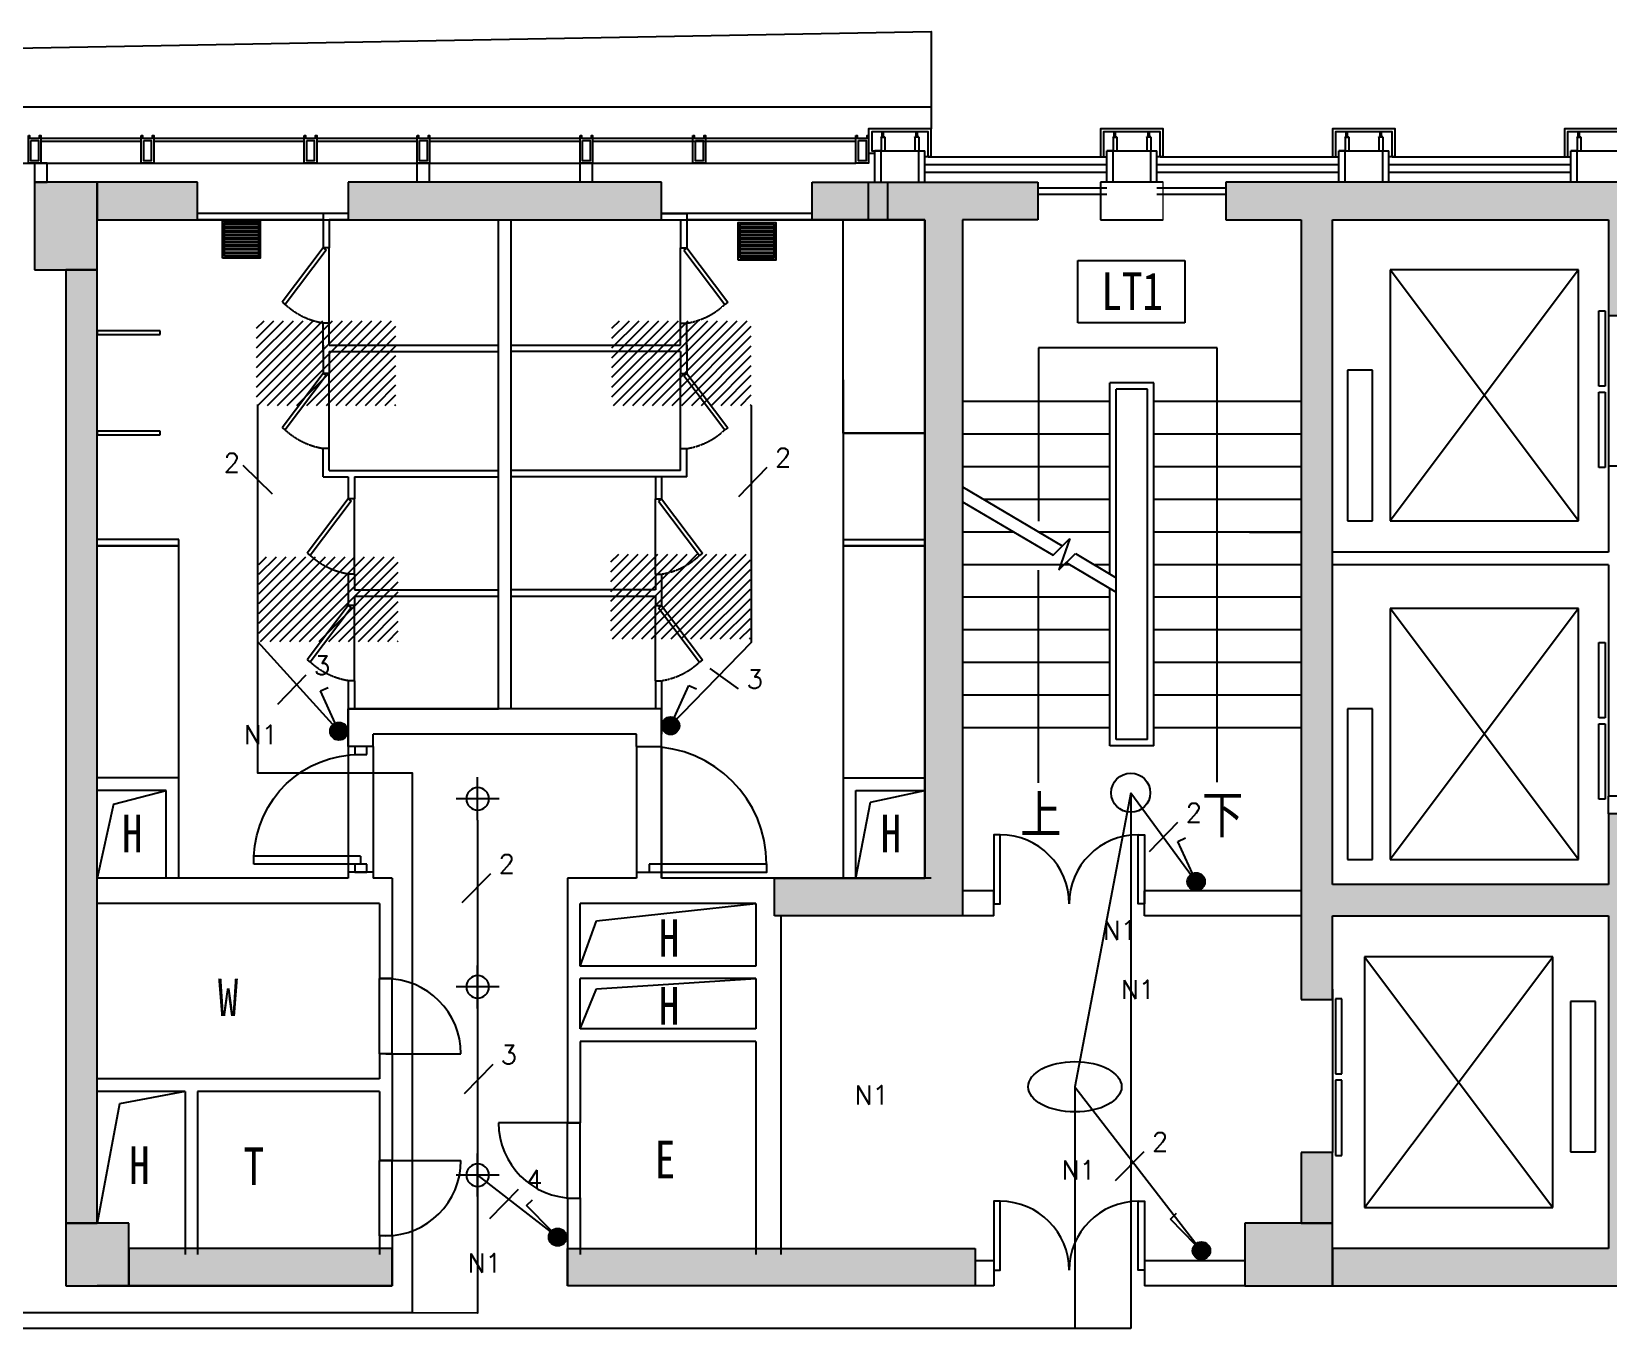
# Model space of a CAD drawing. Header units: inches. Extents: x 10 to 166961, y -47 to 131592.
# Drawn here: x 29026 to 41601, y 34776 to 45114 of the extents above; entities that cross this region are included whole.
import ezdxf

# ---------------------------------------------------------------- set-up
doc = ezdxf.new("R2010")
doc.units = ezdxf.units.IN
doc.header["$MEASUREMENT"] = 0
doc.linetypes.add('DASH', pattern=[0.35, 0.25, -0.1])
for name, color, linetype in [('3', 3, 'Continuous'), ('3look0.15', 5, 'Continuous'), ('4', 4, 'Continuous'), ('8', 8, 'Continuous'), ('C-01 天花造型', 4, 'Continuous'), ('C-02 天花灯具', 4, 'Continuous'), ('D-电气标号', 7, 'Continuous'), ('hatch', 8, 'Continuous'), ('METAL', 7, 'Continuous'), ('PUB_DIM', 3, 'Continuous'), ('Shearwall', 7, 'Continuous'), ('shearwall-bh', 253, 'Continuous'), ('stair', 2, 'Continuous'), ('text', 7, 'Continuous'), ('wall', 2, 'Continuous'), ('windows', 4, 'Continuous'), ('z', 2, 'Continuous'), ('ZT-开关线路图', 2, 'Continuous'), ('修改', 1, 'Continuous'), ('厨具、洁具', 9, 'Continuous'), ('尺寸3', 31, 'Continuous'), ('立面墙体', 4, 'Continuous')]:
    doc.layers.add(name, color=color, linetype=linetype)
doc.styles.add('F', font='')
doc.styles.get("Standard").update_dxf_attribs({"font": 'txt', "bigfont": 'gbcbig.shx'})
doc.styles.get('F').set_extended_font_data('SimHei')

# ---------------------------------------------------------------- blocks, each defined once
blk = doc.blocks.new('Metal')
at = {"layer": 'METAL', "color": 4}
for points in [[(-50, 20), (-40, 20), (-40, 0), (40, 0), (40, 20), (50, 20), (50, -200), (-50, -200)], [(-30, -20), (30, -20), (30, -180), (-30, -180)]]:
    blk.add_lwpolyline(points, close=True, dxfattribs=at)
blk = doc.blocks.new('A$C260D6B89')
at = {"layer": 'C-02 天花灯具', "ltscale": 100}
h = blk.add_hatch(dxfattribs=at)
h.set_pattern_fill('ANSI32', color=250, scale=1.221943, angle=-45, style=0)
h.set_pattern_definition([(360, (0.2444, -0.2444), (2e-16, 0.45823), []), (360, (0.39713, -0.39713), (2e-16, 0.45823), [])])
h.paths.add_polyline_path([(4.56, -4.56), (4.56, -0.24), (0.24, -0.24), (0.24, -4.56)])
blk.add_lwpolyline([(4.8, 0), (4.8, -4.8), (0, -4.8), (0, 0)], close=True, dxfattribs=at)
at = {"layer": 'C-02 天花灯具', "color": 251, "ltscale": 100}
blk.add_lwpolyline([(4.56, -0.24), (4.56, -4.56), (0.24, -4.56), (0.24, -0.24)], close=True, dxfattribs=at)
blk = doc.blocks.new('A$C70416A3F')
at = {"layer": 'ZT-开关线路图', "color": 4}
for p, q in [((-1.895, 2.067), (-1.577, 2.385)), ((-0.566, 0.737), (-1.895, 2.067))]:
    blk.add_line(p, q, dxfattribs=at)
blk.add_circle((-0.234, 0.406), 0.469, dxfattribs=at)
for points in [[(-0.469, 0), (-0.469, 0.812), (-0.234, -0.063), (-0.234, 0.875)], [(0, 0), (0, 0.812), (-0.234, -0.063), (-0.234, 0.875)], [(-0.703, 0.406), (-0.703, 0.406), (-0.64, 0.172), (-0.64, 0.64)], [(-0.64, 0.172), (-0.64, 0.64), (-0.469, 0), (-0.469, 0.812)], [(0.172, 0.172), (0.172, 0.64), (0, 0), (0, 0.812)], [(0.234, 0.406), (0.234, 0.406), (0.172, 0.172), (0.172, 0.64)]]:
    blk.add_solid(points, dxfattribs=at)

msp = doc.modelspace()

# ---------------------------------------------------------------- hatches: boundary and pattern name
h = msp.add_hatch()
h.set_pattern_fill('ANSI31', color=256, scale=442.108838, style=0)
h.set_pattern_definition([(45, (16612.33, 19631.375), (-39.07727, 39.07727), [])])
h.paths.add_polyline_path([(31931, 42134), (31931, 42809), (30820, 42809), (30820, 42134)])
h = msp.add_hatch()
h.set_pattern_fill('ANSI31', color=256, scale=442.108838, style=0)
h.set_pattern_definition([(45, (19447.83, 19631.375), (-39.07727, 39.07727), [])])
h.paths.add_polyline_path([(34766, 42134), (34766, 42809), (33655, 42809), (33655, 42134)])
h = msp.add_hatch()
h.set_pattern_fill('ANSI31', color=256, scale=442.108838, style=0)
h.set_pattern_definition([(45, (16632.33, 17748.875), (-39.07727, 39.07727), [])])
h.paths.add_polyline_path([(31951, 40252), (31951, 40927), (30840, 40927), (30840, 40252)])
h = msp.add_hatch()
h.set_pattern_fill('ANSI31', color=256, scale=442.108838, style=0)
h.set_pattern_definition([(45, (19440.095, 17768.875), (-39.07727, 39.07727), [])])
h.paths.add_polyline_path([(34759, 40272), (34759, 40947), (33647, 40947), (33647, 40272)])
at = {"layer": 'shearwall-bh'}
for points in [[(29051, 43214), (29551, 43214), (29551, 43914), (29051, 43914)], [(39401, 35114), (39401, 35614), (38701, 35614), (38701, 35114)]]:
    msp.add_hatch(color=252, dxfattribs=at).paths.add_polyline_path(points)
at = {"layer": 'shearwall-bh', "linetype": 'Continuous'}
for points in [[(29551, 43614), (30351, 43614), (30351, 43914), (29551, 43914)], [(31551, 43614), (34051, 43614), (34051, 43914), (31551, 43914)], [(37051, 43914), (37051, 43614), (36451, 43614), (36451, 38064), (34951, 38064), (34951, 38364), (36151, 38364), (36151, 43614), (35251, 43613), (35251, 43914)], [(39401, 35114), (41851, 35114), (41851, 38879), (41601, 38879), (41601, 38314), (39401, 38314), (39401, 43614), (41601, 43614), (41601, 42849), (41851, 42849), (41851, 43914), (38551, 43914), (38551, 43614), (39151, 43614), (39151, 37399), (39401, 37399), (39401, 38064), (41601, 38064), (41601, 35414), (39401, 35414)], [(29301, 35614), (29551, 35614), (29551, 43214), (29301, 43214)], [(39151, 35614), (39401, 35614), (39401, 36179), (39151, 36179)], [(29301, 35114), (29801, 35114), (29801, 35614), (29301, 35614)], [(29801, 35114), (31901, 35114), (31901, 35414), (29801, 35414)], [(36551, 35114), (33301, 35114), (33301, 35414), (36551, 35414)]]:
    msp.add_hatch(color=252, dxfattribs=at).paths.add_polyline_path(points)

# ---------------------------------------------------------------- linework, layer by layer
at = {"color": 252}
for p, q in [((29551, 38364), (29551, 43614)), ((29551, 43614), (36151, 43614)), ((36151, 43614), (36151, 38364)), ((34051, 39714), (31551, 39714)), ((31551, 39714), (31551, 38364)), ((34051, 38364), (34051, 39714)), ((31551, 38364), (29551, 38364)), ((36151, 38364), (34051, 38364))]:
    msp.add_line(p, q, dxfattribs=at)
at = {"color": 0, "linetype": 'ByBlock'}
for p, q in [((29551, 42934), (29551, 43294)), ((29551, 42134), (29551, 42494)), ((29551, 41334), (29551, 41694))]:
    msp.add_line(p, q, dxfattribs=at)
at = {"color": 2}
for p, q in [((30828, 42140), (30828, 40252)), ((34764, 42134), (34764, 40243)), ((30828, 40252), (31477, 39536)), ((34764, 40243), (34122, 39581)), ((37792, 39046), (37347, 36702)), ((37792, 39046), (38313, 38337)), ((32584, 38827), (32584, 35998)), ((37347, 36702), (38355, 35395)), ((32584, 35998), (33221, 35503))]:
    msp.add_line(p, q, dxfattribs=at)
at = {"color": 3}
for p, q in [((32584, 38827), (32584, 39170)), ((32755, 38998), (32413, 38998)), ((32584, 37327), (32584, 37669)), ((32755, 37498), (32413, 37498)), ((32584, 35827), (32584, 36170)), ((32755, 35998), (32413, 35998))]:
    msp.add_line(p, q, dxfattribs=at)
at = {"color": 114, "true_color": 0x139b48}
for p, q in [((37792, 39046), (37792, 34776)), ((37347, 36702), (37347, 34776)), ((37792, 34776), (13334, 34776))]:
    msp.add_line(p, q, dxfattribs=at)
for points in [[(30828, 40252), (30828, 39204), (32062, 39204), (32062, 34900), (13426, 34900), (13426, 35836), (12518, 35847)], [(32584, 35998), (32584, 34898), (13426, 34900), (13426, 35836), (12518, 35847)]]:
    msp.add_lwpolyline(points, dxfattribs=at)
at = {"color": 2}
msp.add_circle((37792, 39046), 156, dxfattribs=at)
at = {"color": 4, "extrusion": (0, 0, -1)}
for centre in [(32584, 38998), (32584, 37498), (32584, 35998)]:
    msp.add_ellipse(centre, major_axis=(-63.6, 63.6), ratio=1, start_param=3.926991, end_param=10.210176, dxfattribs=at)
at = {"color": 1}
msp.add_ellipse((37347, 36702), major_axis=(372, 0), ratio=0.539998, dxfattribs=at)
at = {"layer": '3', "color": 1, "linetype": 'ByBlock'}
for p, q in [((35801, 44274), (35831, 44274)), ((35801, 44273), (35801, 44274)), ((35801, 44273), (35801, 44164)), ((35801, 44273), (35831, 44273)), ((35811, 44274), (35811, 44314)), ((35821, 44274), (35821, 44314)), ((35831, 44273), (35831, 44274)), ((35831, 44273), (35831, 44164)), ((36071, 44273), (36071, 44274)), ((36101, 44274), (36071, 44274)), ((36071, 44273), (36071, 44164)), ((36101, 44273), (36071, 44273)), ((36081, 44274), (36081, 44314)), ((36091, 44274), (36091, 44314)), ((36101, 44273), (36101, 44274)), ((36101, 44273), (36101, 44164)), ((37651, 44274), (37681, 44274)), ((37651, 44273), (37651, 44274)), ((37651, 44273), (37651, 44164)), ((37651, 44273), (37681, 44273)), ((37661, 44274), (37661, 44314)), ((37671, 44274), (37671, 44314)), ((37681, 44273), (37681, 44274)), ((37681, 44273), (37681, 44164)), ((37921, 44273), (37921, 44274)), ((37951, 44274), (37921, 44274)), ((37921, 44273), (37921, 44164)), ((37951, 44273), (37921, 44273)), ((37931, 44274), (37931, 44314)), ((37941, 44274), (37941, 44314)), ((37951, 44273), (37951, 44274)), ((37951, 44273), (37951, 44164)), ((39501, 44274), (39531, 44274)), ((39501, 44273), (39501, 44274)), ((39501, 44273), (39501, 44164)), ((39501, 44273), (39531, 44273)), ((39511, 44274), (39511, 44314)), ((39521, 44274), (39521, 44314)), ((39531, 44273), (39531, 44274)), ((39531, 44273), (39531, 44164)), ((39771, 44273), (39771, 44274)), ((39801, 44274), (39771, 44274)), ((39771, 44273), (39771, 44164)), ((39801, 44273), (39771, 44273)), ((39781, 44274), (39781, 44314)), ((39791, 44274), (39791, 44314)), ((39801, 44273), (39801, 44274)), ((39801, 44273), (39801, 44164)), ((41351, 44274), (41381, 44274)), ((41351, 44273), (41351, 44274)), ((41351, 44273), (41351, 44164)), ((41351, 44273), (41381, 44273)), ((41361, 44274), (41361, 44314)), ((41371, 44274), (41371, 44314)), ((41381, 44273), (41381, 44274)), ((41381, 44273), (41381, 44164)), ((35751, 44164), (36151, 44164)), ((37601, 44164), (38001, 44164)), ((39451, 44164), (39851, 44164)), ((41301, 44164), (41701, 44164))]:
    msp.add_line(p, q, dxfattribs=at)
at = {"layer": '3look0.15', "color": 6}
for p, q in [((37601, 43864), (37051, 43864)), ((37601, 43814), (37051, 43814)), ((38551, 43864), (38001, 43864)), ((38551, 43814), (38001, 43814))]:
    msp.add_line(p, q, dxfattribs=at)
at = {"layer": '3look0.15', "color": 252}
for p, q in [((31351, 43664), (30351, 43664)), ((35251, 43663), (34051, 43663)), ((31351, 43614), (30351, 43614)), ((35251, 43613), (34251, 43613)), ((41601, 42863), (41601, 41649)), ((41601, 40219), (41601, 39019)), ((31551, 39414), (31551, 38414)), ((31751, 39414), (31751, 38414)), ((33851, 39414), (33851, 38414)), ((34051, 39414), (34051, 38414)), ((31801, 36964), (31801, 37564)), ((31901, 36964), (31901, 37564)), ((39401, 37479), (39401, 36279)), ((39401, 37379), (39401, 36179)), ((33301, 35814), (33301, 36414)), ((33401, 35814), (33401, 36414)), ((31801, 35514), (31801, 36114)), ((31901, 36114), (31901, 36114)), ((31901, 35514), (31901, 36114)), ((33401, 35816), (33401, 35814))]:
    msp.add_line(p, q, dxfattribs=at)
at = {"layer": '4'}
for p, q in [((31604, 39414), (31604, 39351)), ((31699, 39414), (31604, 39414)), ((31699, 39351), (31699, 39414)), ((31604, 39351), (31699, 39351)), ((31651, 38539), (30800, 38539)), ((31651, 38539), (31651, 38476)), ((31651, 38476), (30798, 38476)), ((31604, 38476), (31604, 38414)), ((31699, 38476), (31604, 38476)), ((31604, 38414), (31699, 38414)), ((31699, 38414), (31699, 38476))]:
    msp.add_line(p, q, dxfattribs=at)
at = {"layer": '4', "extrusion": (0, 0, -1)}
msp.add_ellipse((31673, 38476), major_axis=(-875, 0), ratio=1, start_param=-0.00035, end_param=0.07114, dxfattribs=at)
at = {"layer": '8', "extrusion": (0, 0, -1)}
msp.add_ellipse((31664, 38486), major_axis=(-610, 627), ratio=0.977189, start_param=-0.749692, end_param=0.768547, dxfattribs=at)
at = {"layer": 'D-电气标号', "color": 7}
for p, q in [((30947, 41427), (30714, 41655)), ((34890, 41639), (34663, 41406)), ((34665, 39873), (34438, 40037)), ((31215, 39982), (30987, 39749)), ((38166, 38808), (37939, 38575)), ((32687, 38400), (32459, 38167)), ((32704, 36880), (32476, 36646)), ((37897, 36184), (37669, 35951)), ((32906, 35884), (32678, 35650))]:
    msp.add_line(p, q, dxfattribs=at)
at = {"layer": 'hatch', "color": 252}
for p, q in [((33531, 38024), (34801, 38164)), ((33401, 37664), (33531, 38024)), ((33401, 37164), (33531, 37483)), ((33531, 37483), (34801, 37564)), ((30251, 36664), (29728, 36567)), ((29728, 36567), (29551, 35614))]:
    msp.add_line(p, q, dxfattribs=at)
at = {"layer": 'PUB_DIM', "color": 252}
for p, q in [((38481, 42592), (37056, 42592)), ((37056, 42592), (37056, 41512)), ((38481, 39131), (38481, 42592)), ((37056, 41512), (37056, 41212)), ((36451, 41484), (37246, 41014)), ((36451, 41366), (37172, 40941)), ((37172, 40941), (37306, 41072)), ((37306, 41072), (37219, 40822)), ((37219, 40822), (37352, 40952)), ((37278, 40880), (37676, 40644)), ((37352, 40952), (37676, 40759)), ((37056, 40519), (37056, 40819)), ((37056, 39126), (37056, 40519))]:
    msp.add_line(p, q, dxfattribs=at)
at = {"layer": 'Shearwall', "color": 252}
for p, q in [((29551, 43914), (29051, 43914)), ((29051, 43914), (29051, 43214)), ((29551, 43214), (29551, 43914)), ((35251, 43613), (35251, 43914)), ((35251, 43914), (37051, 43914)), ((37051, 43914), (37051, 43914)), ((37051, 43914), (37051, 43614)), ((37051, 43914), (37051, 43914)), ((36151, 43614), (35251, 43613)), ((36151, 38364), (36151, 43614)), ((37051, 43614), (36451, 43614)), ((36451, 43614), (36451, 38064)), ((29051, 43214), (29551, 43214)), ((30201, 39164), (29551, 39164)), ((30201, 38364), (30201, 39164)), ((35501, 38364), (35501, 39164)), ((35501, 39164), (36151, 39164)), ((30101, 39064), (29551, 39064)), ((30101, 38364), (30101, 39064)), ((35601, 38364), (35601, 39064)), ((35601, 39064), (36151, 39064)), ((34951, 38064), (34951, 38364)), ((34951, 38364), (36151, 38364)), ((36451, 38064), (34951, 38064)), ((39401, 36179), (39151, 36179)), ((39151, 36179), (39151, 35614)), ((39401, 35614), (39401, 36179)), ((29801, 35614), (29301, 35614)), ((29301, 35614), (29301, 35114)), ((29801, 35114), (29801, 35614)), ((39401, 35614), (38701, 35614)), ((38701, 35614), (38701, 35114)), ((39151, 35614), (39401, 35614)), ((39401, 35114), (39401, 35614)), ((31901, 35414), (29801, 35414)), ((29801, 35414), (29801, 35114)), ((31901, 35114), (31901, 35414)), ((33301, 35114), (33301, 35414)), ((33301, 35414), (36551, 35414)), ((36551, 35414), (36551, 35114)), ((29301, 35114), (29801, 35114)), ((29801, 35114), (31901, 35114)), ((36551, 35114), (33301, 35114)), ((38701, 35114), (39401, 35114))]:
    msp.add_line(p, q, dxfattribs=at)
at = {"layer": 'Shearwall', "color": 252, "linetype": 'Continuous'}
for p, q in [((30351, 43914), (29551, 43914)), ((29551, 43914), (29551, 43614)), ((30351, 43614), (30351, 43914)), ((34051, 43914), (31551, 43914)), ((31551, 43914), (31551, 43614)), ((34051, 43614), (34051, 43914)), ((41851, 43914), (38551, 43914)), ((38551, 43914), (38551, 43614)), ((29551, 43614), (30351, 43614)), ((31551, 43614), (34051, 43614)), ((38551, 43614), (39151, 43614)), ((39151, 43614), (39151, 37399)), ((39401, 38314), (39401, 43614)), ((39401, 43614), (41601, 43614)), ((41601, 43614), (41601, 42849)), ((29551, 43214), (29301, 43214)), ((29301, 43214), (29301, 35614)), ((29551, 35614), (29551, 43214)), ((41601, 42849), (41851, 42849)), ((41851, 38879), (41601, 38879)), ((41601, 38879), (41601, 38314)), ((41601, 38314), (39401, 38314)), ((39401, 37399), (39401, 38064)), ((39401, 38064), (41601, 38064)), ((41601, 38064), (41601, 35414)), ((39151, 37399), (39401, 37399)), ((29301, 35614), (29551, 35614)), ((41601, 35414), (39401, 35414)), ((39401, 35414), (39401, 35114)), ((39401, 35114), (41851, 35114))]:
    msp.add_line(p, q, dxfattribs=at)
at = {"layer": 'stair'}
msp.add_line((36201, 45114), (36201, 44339), dxfattribs=at)
at = {"layer": 'stair', "color": 252}
for p, q in [((35500, 43614), (36151, 43614)), ((35500, 41913), (35500, 43614)), ((35501, 41064), (35500, 43614)), ((36151, 43614), (36151, 41913)), ((41362, 43214), (39862, 41214)), ((41362, 41214), (39862, 43214)), ((41362, 43214), (39862, 43214)), ((39862, 43214), (39862, 41214)), ((41362, 41214), (41362, 43214)), ((39721, 42414), (39521, 42414)), ((39521, 42414), (39521, 41214)), ((39721, 41214), (39721, 42414)), ((37626, 40789), (37626, 42314)), ((37976, 42314), (37626, 42314)), ((37676, 40699), (37676, 42264)), ((37926, 42264), (37676, 42264)), ((37926, 39470), (37926, 42264)), ((37976, 39420), (37976, 42314)), ((37626, 42164), (36451, 42164)), ((39151, 42164), (37976, 42164)), ((36151, 41913), (35500, 41913)), ((35501, 41913), (36151, 41913)), ((37626, 41904), (36451, 41904)), ((39151, 41904), (37976, 41904)), ((37626, 41644), (36451, 41644)), ((39151, 41644), (37976, 41644)), ((37626, 41384), (36621, 41384)), ((39151, 41384), (37976, 41384)), ((36862, 41124), (36451, 41124)), ((37626, 41124), (37060, 41124)), ((37118, 41124), (37060, 41124)), ((39151, 41124), (37976, 41124)), ((38740, 41124), (39151, 41124)), ((39521, 41214), (39721, 41214)), ((39862, 41214), (41362, 41214)), ((37305, 40864), (36451, 40864)), ((37626, 40864), (37501, 40864)), ((37676, 39470), (37676, 40759)), ((39151, 40864), (37976, 40864)), ((37626, 39420), (37626, 40673)), ((37626, 40604), (36451, 40604)), ((39151, 40604), (37976, 40604)), ((41362, 40514), (39862, 38514)), ((41362, 38514), (39862, 40514)), ((41362, 40514), (39862, 40514)), ((39862, 40514), (39862, 38514)), ((41362, 38514), (41362, 40514)), ((37626, 40344), (36451, 40344)), ((39151, 40344), (37976, 40344)), ((37626, 40084), (36451, 40084)), ((37626, 40084), (36466, 40084)), ((39151, 40084), (37976, 40084)), ((37626, 39824), (36451, 39824)), ((39151, 39824), (37976, 39824)), ((39721, 39714), (39521, 39714)), ((39521, 39714), (39521, 38514)), ((39721, 38514), (39721, 39714)), ((37626, 39564), (36451, 39564)), ((37626, 39564), (36466, 39564)), ((39151, 39564), (37976, 39564)), ((37976, 39420), (37626, 39420)), ((37926, 39470), (37676, 39470)), ((39521, 38514), (39721, 38514)), ((39862, 38514), (41362, 38514)), ((39657, 35739), (41157, 37739)), ((39657, 37739), (41157, 35739)), ((41157, 37739), (39657, 37739)), ((39657, 37739), (39657, 35739)), ((41157, 35739), (41157, 37739)), ((41499, 37383), (41299, 37383)), ((41299, 37383), (41299, 36183)), ((41499, 36183), (41499, 37383)), ((41299, 36183), (41499, 36183)), ((39657, 35739), (41157, 35739))]:
    msp.add_line(p, q, dxfattribs=at)
at = {"layer": 'stair', "color": 6}
for points in [[(8576, 35114), (8576, 35114), (8277, 44607), (36201, 45114), (36201, 44339)], [(20701, 44264), (20701, 44514), (36201, 44514)]]:
    msp.add_lwpolyline(points, dxfattribs=at)
at = {"layer": 'text', "color": 252}
for p, q in [((37371, 43290), (38223, 43290)), ((37371, 42792), (37371, 43290)), ((38223, 43290), (38223, 42792)), ((38223, 42792), (37371, 42792))]:
    msp.add_line(p, q, dxfattribs=at)
at = {"layer": 'wall', "color": 1}
for p, q in [((35751, 43914), (35751, 44164)), ((35801, 44164), (35751, 44164)), ((35801, 43914), (35801, 44164)), ((36101, 43914), (36101, 44164)), ((36101, 44164), (36151, 44164)), ((36151, 43914), (36151, 44164)), ((37601, 43914), (37601, 44164)), ((37651, 44164), (37601, 44164)), ((37651, 43914), (37651, 44164)), ((37951, 43914), (37951, 44164)), ((37951, 44164), (38001, 44164)), ((38001, 43914), (38001, 44164)), ((39451, 43914), (39451, 44164)), ((39501, 44164), (39451, 44164)), ((39501, 43914), (39501, 44164)), ((39801, 43914), (39801, 44164)), ((39801, 44164), (39851, 44164)), ((39851, 43914), (39851, 44164)), ((41301, 43914), (41301, 44164)), ((41351, 44164), (41301, 44164)), ((41351, 43914), (41351, 44164))]:
    msp.add_line(p, q, dxfattribs=at)
at = {"layer": 'wall'}
for p, q in [((32101, 43914), (32101, 44064)), ((32101, 44064), (32208, 44064)), ((32201, 43914), (32201, 44064)), ((33401, 43914), (33401, 44064)), ((33401, 44064), (33501, 44064)), ((33501, 43914), (33501, 44064))]:
    msp.add_line(p, q, dxfattribs=at)
at = {"layer": 'wall', "color": 252}
for p, q in [((37551, 43914), (37551, 43614)), ((38051, 43914), (37551, 43914)), ((32751, 39714), (32751, 43614)), ((32851, 39714), (32851, 43614)), ((37551, 43614), (38051, 43614)), ((41601, 41649), (41601, 41014)), ((41851, 41649), (41601, 41649)), ((41601, 41649), (41601, 40964)), ((41601, 40964), (39401, 40964)), ((41601, 40864), (39401, 40864)), ((41601, 40864), (41601, 40219)), ((31551, 39714), (32751, 39714)), ((31551, 39714), (31551, 39514)), ((31551, 39414), (31551, 39714)), ((34051, 39714), (32851, 39714)), ((34051, 39714), (34051, 39514)), ((31751, 39414), (31751, 39514)), ((33851, 39514), (31751, 39514)), ((33851, 39414), (33851, 39514)), ((34051, 39414), (34051, 39514)), ((31751, 39414), (31551, 39414)), ((33851, 39414), (34051, 39414)), ((41601, 38879), (41601, 39019)), ((41851, 39019), (41601, 39019)), ((41601, 38879), (41601, 38984)), ((31551, 38364), (29551, 38364)), ((31751, 38414), (31551, 38414)), ((31551, 38414), (31551, 38364)), ((31751, 38414), (31751, 38364)), ((31901, 38364), (31751, 38364)), ((31901, 38364), (31901, 37564)), ((33301, 38364), (33301, 36414)), ((33851, 38364), (33301, 38364)), ((33851, 38414), (34051, 38414)), ((33851, 38414), (33851, 38364)), ((34051, 38414), (34051, 38364)), ((36201, 38364), (34051, 38364)), ((36701, 38264), (36451, 38264)), ((36701, 38064), (36701, 38264)), ((37901, 38064), (37901, 38264)), ((39151, 38264), (37901, 38264)), ((31801, 38164), (29551, 38164)), ((31801, 38164), (31801, 37564)), ((33401, 37664), (33401, 38164)), ((34801, 38164), (33401, 38164)), ((34801, 38164), (34801, 37664)), ((36701, 38064), (35001, 38064)), ((35001, 38064), (35001, 35364)), ((39151, 38064), (37901, 38064)), ((34801, 37664), (33401, 37664)), ((31801, 37564), (31901, 37564)), ((31901, 37564), (31801, 37564)), ((33401, 37164), (33401, 37564)), ((34801, 37564), (33401, 37564)), ((34801, 37564), (34801, 37164)), ((34801, 37164), (33401, 37164)), ((34801, 37064), (33401, 37064)), ((33401, 37064), (33401, 36414)), ((34801, 37064), (34801, 35364)), ((31801, 36964), (31801, 36764)), ((31901, 36964), (31801, 36964)), ((31901, 36964), (31901, 36114)), ((31801, 36764), (29551, 36764)), ((30251, 36664), (29551, 36664)), ((30251, 36664), (30251, 35364)), ((31801, 36664), (30351, 36664)), ((30351, 36664), (30351, 35364)), ((31801, 36664), (31801, 36114)), ((33301, 36414), (33401, 36414)), ((33401, 36414), (33301, 36414)), ((31901, 36114), (31801, 36114)), ((31801, 36114), (31901, 36114)), ((33301, 35814), (33401, 35814)), ((33301, 35814), (33301, 35114)), ((33401, 35814), (33401, 35364)), ((31901, 35514), (31801, 35514)), ((31801, 35514), (31801, 35364)), ((31901, 35514), (31901, 35114)), ((36701, 35314), (36551, 35314)), ((36701, 35314), (36701, 35114)), ((36701, 35314), (36701, 35114)), ((37901, 35314), (37901, 35114)), ((38701, 35314), (37901, 35314)), ((31901, 35114), (29551, 35114)), ((36701, 35114), (33301, 35114)), ((38701, 35114), (37901, 35114))]:
    msp.add_line(p, q, dxfattribs=at)
at = {"layer": 'wall', "color": 252, "lineweight": 0}
for p, q in [((38051, 43614), (38051, 43914)), ((37551, 43614), (38051, 43614))]:
    msp.add_line(p, q, dxfattribs=at)
at = {"layer": 'wall'}
msp.add_lwpolyline([(29051, 43914), (29151, 43914), (29151, 44064), (29051, 44064)], close=True, dxfattribs=at)
at = {"layer": 'wall', "color": 252}
msp.add_lwpolyline([(35701, 43914), (35851, 43914), (35851, 43614), (35701, 43614)], close=True, dxfattribs=at)
at = {"layer": 'windows', "color": 2}
for p, q in [((29101, 44264), (29901, 44264)), ((29101, 44239), (29901, 44239)), ((30001, 44264), (31201, 44264)), ((30001, 44239), (31201, 44239)), ((31301, 44264), (32101, 44264)), ((31301, 44239), (32101, 44239)), ((32201, 44264), (33401, 44264)), ((32201, 44239), (33401, 44239)), ((33501, 44264), (35601, 44264)), ((33501, 44239), (35601, 44239)), ((20701, 44064), (35601, 44064)), ((36151, 44054), (37601, 44054)), ((36176, 44114), (37601, 44114)), ((38001, 44054), (39451, 44054)), ((38026, 44114), (39451, 44114)), ((39851, 44054), (41301, 44054)), ((39876, 44114), (41301, 44114)), ((36151, 43994), (37601, 43994)), ((38001, 43994), (39451, 43994)), ((39851, 43994), (41301, 43994))]:
    msp.add_line(p, q, dxfattribs=at)
at = {"layer": 'windows', "color": 252}
for p, q in [((41526, 42288), (41526, 42888)), ((41526, 42888), (41576, 42888)), ((41576, 42888), (41576, 42288)), ((41576, 42288), (41526, 42288)), ((41526, 41638), (41526, 42238)), ((41526, 42238), (41576, 42238)), ((41576, 42238), (41576, 41638)), ((41576, 41638), (41526, 41638)), ((41526, 39644), (41526, 40244)), ((41526, 40244), (41576, 40244)), ((41576, 40244), (41576, 39644)), ((41576, 39644), (41526, 39644)), ((41526, 38994), (41526, 39594)), ((41526, 39594), (41576, 39594)), ((41576, 39594), (41576, 38994)), ((41576, 38994), (41526, 38994)), ((39476, 37404), (39426, 37404)), ((39426, 37404), (39426, 36804)), ((39476, 36804), (39476, 37404)), ((39426, 36804), (39476, 36804)), ((39476, 36754), (39426, 36754)), ((39426, 36754), (39426, 36154)), ((39476, 36154), (39476, 36754)), ((39426, 36154), (39476, 36154))]:
    msp.add_line(p, q, dxfattribs=at)
at = {"layer": 'windows'}
for p, q in [((31851, 36964), (32451, 36964)), ((33351, 36414), (32751, 36414)), ((31851, 36114), (32451, 36114))]:
    msp.add_line(p, q, dxfattribs=at)
for points in [[(36701, 38160), (36751, 38160), (36751, 38710), (36701, 38710)], [(37901, 38160), (37851, 38160), (37851, 38710), (37901, 38710)], [(33951, 38476), (33951, 38414), (34889, 38414), (34889, 38476)], [(36701, 35239), (36751, 35239), (36751, 35789), (36701, 35789)], [(37901, 35239), (37851, 35239), (37851, 35789), (37901, 35789)]]:
    msp.add_lwpolyline(points, close=True, dxfattribs=at)
for centre, radius, start, end in [((33951, 38476), 937, 0, 90), ((36751, 38160), 550, 0, 90), ((37851, 38160), 550, 90, 180), ((31851, 36964), 600, 0, 90), ((33351, 36414), 600, 180, 270), ((31851, 36114), 600, 270, 0), ((36751, 35239), 550, 0, 90), ((37851, 35239), 550, 90, 180)]:
    msp.add_arc(centre, radius, start, end, dxfattribs=at)
at = {"layer": '厨具、洁具', "color": 252}
for p, q in [((31551, 43663), (31351, 43663)), ((31351, 43663), (31351, 43389)), ((34051, 43663), (34251, 43663)), ((34251, 43663), (34251, 43389)), ((31551, 43614), (31401, 43614)), ((31401, 43614), (31401, 43389)), ((34051, 43614), (34201, 43614)), ((34201, 43614), (34201, 43389)), ((31401, 43389), (31351, 43389)), ((31401, 42789), (31401, 43389)), ((34201, 43389), (34251, 43389)), ((34201, 42789), (34201, 43389)), ((31401, 42789), (31351, 42789)), ((31351, 42564), (31351, 42789)), ((31401, 42614), (31401, 42789)), ((34201, 42789), (34251, 42789)), ((34201, 42614), (34201, 42789)), ((34251, 42564), (34251, 42789)), ((30051, 42729), (29551, 42729)), ((29551, 42729), (29551, 42699)), ((29551, 42699), (30051, 42699)), ((30051, 42699), (30051, 42729)), ((31351, 42614), (31351, 42389)), ((31401, 42614), (32751, 42614)), ((31401, 42564), (32751, 42564)), ((31401, 42564), (31401, 42389)), ((32851, 42614), (34201, 42614)), ((34201, 42564), (32851, 42564)), ((34201, 42564), (34201, 42389)), ((34251, 42614), (34251, 42389)), ((31401, 42389), (31351, 42389)), ((31401, 41789), (31401, 42389)), ((34201, 42389), (34251, 42389)), ((34201, 41789), (34201, 42389)), ((30051, 41929), (29551, 41929)), ((29551, 41929), (29551, 41899)), ((29551, 41899), (30051, 41899)), ((30051, 41899), (30051, 41929)), ((31401, 41789), (31351, 41789)), ((31351, 41564), (31351, 41789)), ((31401, 41614), (31401, 41789)), ((34201, 41789), (34251, 41789)), ((34201, 41614), (34201, 41789)), ((34251, 41564), (34251, 41789)), ((31351, 41564), (31551, 41564)), ((31401, 41614), (32751, 41614)), ((31551, 41564), (31551, 41389)), ((31601, 41564), (31601, 41389)), ((31601, 41564), (32751, 41564)), ((34201, 41614), (32851, 41614)), ((34251, 41564), (32851, 41564)), ((34001, 41564), (34001, 41389)), ((34051, 41564), (34051, 41389)), ((31601, 41389), (31551, 41389)), ((31601, 40789), (31601, 41389)), ((34001, 41389), (34051, 41389)), ((34001, 40789), (34001, 41389)), ((30201, 41014), (29551, 41014)), ((30201, 39164), (30201, 41014)), ((35501, 39164), (35501, 41014)), ((35501, 41014), (36151, 41014)), ((31551, 40789), (31551, 40539)), ((31601, 40789), (31551, 40789)), ((31601, 40789), (31601, 40664)), ((34001, 40789), (34001, 40664)), ((34001, 40789), (34051, 40789)), ((34051, 40789), (34051, 40539)), ((31601, 40664), (32751, 40664)), ((34001, 40664), (32851, 40664)), ((31601, 40539), (31551, 40539)), ((31601, 40614), (31601, 40539)), ((31601, 40614), (32751, 40614)), ((31601, 39939), (31601, 40539)), ((32851, 40614), (34001, 40614)), ((34001, 40614), (34001, 40539)), ((34001, 40539), (34051, 40539)), ((34001, 39939), (34001, 40539)), ((31551, 39939), (31551, 39714)), ((31601, 39939), (31551, 39939)), ((31601, 39939), (31601, 39714)), ((34001, 39939), (34001, 39714)), ((34001, 39939), (34051, 39939)), ((34051, 39939), (34051, 39714)), ((29681, 38954), (30101, 39064)), ((35716, 38970), (36151, 39064)), ((29681, 38954), (29551, 38364)), ((35601, 38364), (35716, 38970))]:
    msp.add_line(p, q, dxfattribs=at)
at = {"layer": '厨具、洁具', "color": 4}
for p, q in [((31351, 43389), (31024, 42956)), ((34251, 43389), (34578, 42956)), ((31375, 43371), (31048, 42938)), ((34227, 43371), (34554, 42938)), ((31351, 42389), (31024, 41956)), ((34251, 42389), (34578, 41956)), ((31375, 42371), (31048, 41938)), ((34227, 42371), (34554, 41938)), ((31551, 41389), (31224, 40956)), ((34051, 41389), (34378, 40956)), ((31575, 41371), (31248, 40938)), ((34027, 41371), (34354, 40938)), ((31551, 40539), (31224, 40106)), ((31575, 40521), (31248, 40088)), ((34027, 40521), (34354, 40088)), ((34051, 40539), (34378, 40106))]:
    msp.add_line(p, q, dxfattribs=at)
at = {"layer": '厨具、洁具', "color": 6, "linetype": 'DASH'}
for centre in [(34160, 43357), (34160, 42357), (33960, 41357), (33960, 40507)]:
    msp.add_arc(centre, 575, 279.1643, 313.3199, dxfattribs=at)
at = {"layer": '厨具、洁具', "color": 6, "linetype": 'DASH', "extrusion": (0, 0, -1)}
for centre in [(31443, 43357), (31443, 42357), (31643, 41357), (31643, 40507)]:
    msp.add_ellipse(centre, major_axis=(407, 407), ratio=1, start_param=2.516141, end_param=3.112269, dxfattribs=at)
at = {"layer": '尺寸3', "color": 4}
for p, q in [((31351, 43389), (31375, 43371)), ((34251, 43389), (34227, 43371)), ((31024, 42956), (31048, 42938)), ((34578, 42956), (34554, 42938)), ((31351, 42389), (31375, 42371)), ((34251, 42389), (34227, 42371)), ((31024, 41956), (31048, 41938)), ((34578, 41956), (34554, 41938)), ((31551, 41389), (31575, 41371)), ((34051, 41389), (34027, 41371)), ((31224, 40956), (31248, 40938)), ((34378, 40956), (34354, 40938)), ((31551, 40539), (31575, 40521)), ((34051, 40539), (34027, 40521)), ((31224, 40106), (31248, 40088)), ((34378, 40106), (34354, 40088))]:
    msp.add_line(p, q, dxfattribs=at)
at = {"layer": '尺寸3', "color": 252}
for p, q in [((30201, 41064), (29551, 41064)), ((29551, 41014), (30201, 41014)), ((30201, 41014), (30201, 41064)), ((35501, 41064), (36151, 41064)), ((35501, 41014), (35501, 41064)), ((36151, 41014), (35501, 41014))]:
    msp.add_line(p, q, dxfattribs=at)
at = {"layer": '立面墙体'}
for p, q in [((36201, 44114), (36151, 44114)), ((37551, 44114), (37601, 44114)), ((38051, 44114), (38001, 44114)), ((39401, 44114), (39451, 44114)), ((39901, 44114), (39851, 44114)), ((41251, 44114), (41301, 44114))]:
    msp.add_line(p, q, dxfattribs=at)
at = {"layer": '立面墙体', "color": 252}
msp.add_line((35701, 43914), (35751, 43914), dxfattribs=at)
at = {"layer": '立面墙体'}
for points in [[(36201, 44114), (36201, 44339), (35701, 44339), (35701, 44144), (35751, 44144)], [(36176, 44114), (36176, 44314), (35726, 44314), (35726, 44164), (35751, 44164)], [(38051, 44114), (38051, 44339), (37551, 44339), (37551, 44114)], [(38026, 44114), (38026, 44314), (37576, 44314), (37576, 44114)], [(39901, 44114), (39901, 44339), (39401, 44339), (39401, 44114)], [(39876, 44114), (39876, 44314), (39426, 44314), (39426, 44114)], [(41751, 44114), (41751, 44339), (41251, 44339), (41251, 44114)], [(41726, 44114), (41726, 44314), (41276, 44314), (41276, 44114)]]:
    msp.add_lwpolyline(points, dxfattribs=at)

# ---------------------------------------------------------------- block references
at = {"layer": 'C-01 天花造型', "xscale": 62.5, "yscale": 62.5, "zscale": 62.5, "rotation": 180}
for p in [(30850, 43306), (34961, 43292)]:
    msp.add_blockref('A$C260D6B89', p, dxfattribs=at)
at = {"layer": 'ZT-开关线路图', "color": 251, "zscale": 150}
for p, xscale, yscale, rotation in [((31489, 39467), 150.0000000000018, 150, 339.4762980877192), ((34078, 39526), 150, 149.9999999999973, 290.5651551759829), ((38325, 38268), 150.0000000000018, 150, 339.4762980877192), ((33256, 35442), 150.0000000000032, 150, 359.4964463620814), ((38390, 35334), 150.0000000000032, 150, 359.4964463620814)]:
    msp.add_blockref('A$C70416A3F', p, dxfattribs=dict(at, xscale=xscale, yscale=yscale, rotation=rotation))
at = {"layer": '修改'}
for p in [(29051, 44264), (29951, 44264), (31251, 44264), (32151, 44264), (33451, 44264), (34351, 44264), (35651, 44264)]:
    msp.add_blockref('Metal', p, dxfattribs=at)

# ---------------------------------------------------------------- texts
at = {"layer": 'D-电气标号', "color": 7}
for s, p in [('2', (30560, 41602)), ('2', (34955, 41643)), ('3', (31279, 39986)), ('3', (34730, 39877)), ('N1', (30719, 39434)), ('2', (38231, 38812)), ('2', (32752, 38404)), ('N1', (37569, 37874)), ('N1', (37714, 37402)), ('3', (32768, 36883)), ('N1', (35591, 36562)), ('2', (37962, 36188)), ('N1', (37241, 35963)), ('4', (32971, 35887)), ('N1', (32504, 35222))]:
    msp.add_text(s, height=150, dxfattribs=at).set_placement(p)
at = {"layer": 'z', "color": 252, "style": 'F', "width": 0.8}
for s, p in [('LT1', (37558, 42894)), ('上', (36911, 38723)), ('下 ', (38362, 38723)), ('H', (29748, 38572)), ('H', (35798, 38572)), ('H', (34029, 37738)), ('W', (30512, 37265)), ('H', (34029, 37197)), ('H', (29805, 35926)), ('T', (30718, 35918)), ('E', (33997, 35972))]:
    msp.add_text(s, height=300, dxfattribs=at).set_placement(p)

doc.saveas('drawing.dxf')
